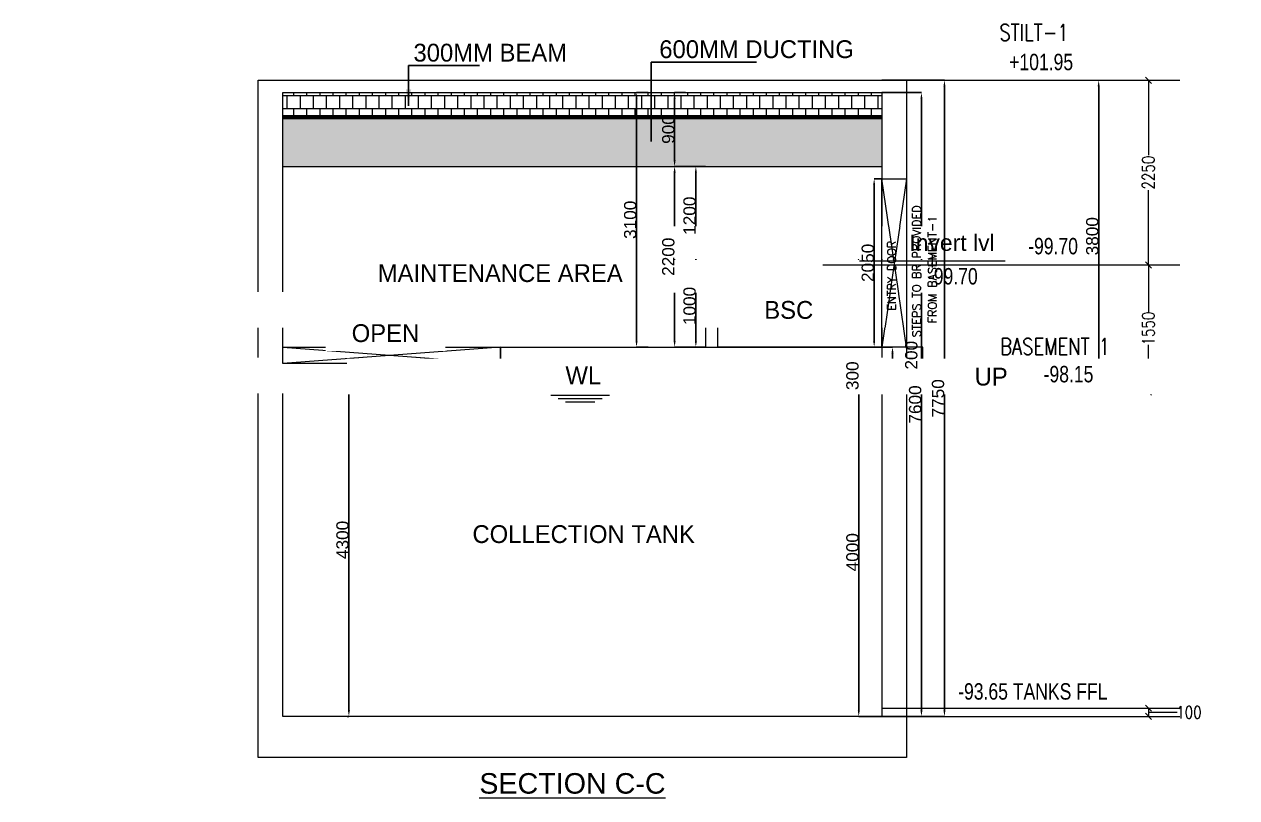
# Model space of a CAD drawing. Header units: millimetres. Extents: x -586673698 to -573385747, y -389867798 to -389752240.
# Drawn here: x -586641775 to -586627000, y -389792913 to -389783489 of the extents above; entities that cross this region are included whole.
import ezdxf

# ---------------------------------------------------------------- set-up
doc = ezdxf.new("R2010")
doc.units = ezdxf.units.MM
doc.header["$LTSCALE"] = 100
doc.linetypes.add('DASHED', pattern=[19.05, 12.7, -6.35])
doc.layers.add('dim', color=11, linetype='Continuous', lineweight=13)
doc.layers.add('PL-DOMESTIC WATER TANK', color=171, linetype='Continuous', lineweight=0)
for name, color, linetype in [('DT-PL-SHAFT', 230, 'Continuous'), ('DT-PL-SUMP', 230, 'Continuous'), ('MAN', 7, 'Continuous'), ('PL-TEXT', 241, 'Continuous'), ('PLUMB', 6, 'Continuous')]:
    doc.layers.add(name, color=color, linetype=linetype)
doc.styles.add('Arial', font='arial.ttf')
doc.styles.add('ARIEL', font='arial.ttf')
doc.styles.add('combine', font='romanc.shx', dxfattribs={"width": 0.8})
doc.styles.add('RS', font='romans.shx')
doc.styles.add('simplex-0.8', font='simplex.shx', dxfattribs={"width": 0.8})
doc.styles.add('VP-A', font='arial.ttf')
doc.dimstyles.new('75 ISO', dxfattribs={"dimtxt": 100, "dimasz": 75, "dimexe": 75, "dimexo": 0.7, "dimgap": 0.4, "dimtad": 0, "dimtoh": 1, "dimdec": 0, "dimdsep": 46, "dimtxsty": 'combine', "dimblk": 'OBLIQUE', "dimcen": 0, "dimclrd": 11, "dimclre": 2, "dimclrt": 4, "dimadec": 1, "dimazin": 2, "dimtfac": 1, "dimtdec": 0, "dimtmove": 2, "dimatfit": 3, "dimldrblk": 'OBLIQUE', "dimfxl": 0, "dimtolj": 1, "dimtzin": 0, "dimlwd": -1, "dimlwe": -1, "dimarcsym": 0})
doc.dimstyles.new('V Mts', dxfattribs={"dimtxt": 150, "dimasz": 75, "dimexe": 0.1, "dimexo": 0, "dimgap": 0.01, "dimtad": 1, "dimdec": 0, "dimzin": 3, "dimdsep": 46, "dimtxsty": 'Arial', "dimsah": 1, "dimcen": 0.09375, "dimdle": 0.01, "dimclrd": 8, "dimclre": 8, "dimclrt": 256, "dimadec": 0, "dimazin": 0, "dimtfac": 0.7, "dimtdec": 3, "dimtofl": 0, "dimtmove": 2, "dimatfit": 3, "dimfxl": 0, "dimfrac": 1, "dimtolj": 1, "dimtzin": 0, "dimarcsym": 0})
pattern_1 = [(0, (-585753130.31, -389652996.09), (0, 160), []), (90, (-585753130.31, -389652996.09), (-80, 160), [160, -160])]

# ---------------------------------------------------------------- blocks, each defined once
blk = doc.blocks.new('*D813')
at = {"layer": 'Defpoints', "color": 0, "ltscale": 5, "transparency": 16777216}
for p in [(-586631323, -389787922), (-586631606, -389791922), (-586631323, -389791922)]:
    blk.add_point(p, dxfattribs=at)
at = {"layer": 'DT-PL-SHAFT', "color": 8, "lineweight": -2, "ltscale": 5, "transparency": 16777216}
for p, q in [((-586631323, -389787922), (-586631606, -389787922)), ((-586631606, -389787997), (-586631606, -389791847)), ((-586631323, -389791922), (-586631606, -389791922))]:
    blk.add_line(p, q, dxfattribs=at)
at = {"layer": 'DT-PL-SHAFT', "color": 8, "ltscale": 5, "transparency": 16777216}
for points in [[(-586631618, -389787997), (-586631593, -389787997), (-586631606, -389787922)], [(-586631618, -389791847), (-586631593, -389791847), (-586631606, -389791922)]]:
    blk.add_solid(points, dxfattribs=at)
at = {"layer": 'DT-PL-SHAFT', "lineweight": 13, "ltscale": 5, "transparency": 16777216, "insert": (-586631682, -389789922), "char_height": 150, "attachment_point": 5, "rotation": 90, "style": 'Arial'}
blk.add_mtext('\\A1;4000', dxfattribs=at)
blk = doc.blocks.new('*D814')
at = {"layer": 'Defpoints', "color": 0, "ltscale": 5, "transparency": 16777216}
for p in [(-586631606, -389787622), (-586631606, -389787622), (-586631606, -389787922)]:
    blk.add_point(p, dxfattribs=at)
at = {"layer": 'DT-PL-SHAFT', "color": 8, "lineweight": -2, "ltscale": 5, "transparency": 16777216}
for p, q in [((-586631606, -389787622), (-586631606, -389787622)), ((-586631606, -389787847), (-586631606, -389787697)), ((-586631606, -389787922), (-586631606, -389787922))]:
    blk.add_line(p, q, dxfattribs=at)
at = {"layer": 'DT-PL-SHAFT', "color": 8, "ltscale": 5, "transparency": 16777216}
for points in [[(-586631618, -389787697), (-586631593, -389787697), (-586631606, -389787622)], [(-586631618, -389787847), (-586631593, -389787847), (-586631606, -389787922)]]:
    blk.add_solid(points, dxfattribs=at)
at = {"layer": 'DT-PL-SHAFT', "lineweight": 13, "ltscale": 5, "transparency": 16777216, "insert": (-586631682, -389787772), "char_height": 150, "attachment_point": 5, "rotation": 90, "style": 'Arial'}
blk.add_mtext('\\A1;300', dxfattribs=at)
blk = doc.blocks.new('*D815')
at = {"layer": 'Defpoints', "color": 0, "ltscale": 5, "transparency": 16777216}
for p in [(-586631323, -389787422), (-586631195, -389787422), (-586631323, -389787622)]:
    blk.add_point(p, dxfattribs=at)
at = {"layer": 'DT-PL-SHAFT', "color": 8, "lineweight": -2, "ltscale": 5, "transparency": 16777216}
for p, q in [((-586631323, -389787422), (-586631195, -389787422)), ((-586631195, -389787547), (-586631195, -389787497)), ((-586631323, -389787622), (-586631195, -389787622))]:
    blk.add_line(p, q, dxfattribs=at)
at = {"layer": 'DT-PL-SHAFT', "color": 8, "ltscale": 5, "transparency": 16777216}
for points in [[(-586631207, -389787497), (-586631182, -389787497), (-586631195, -389787422)], [(-586631207, -389787547), (-586631182, -389787547), (-586631195, -389787622)]]:
    blk.add_solid(points, dxfattribs=at)
at = {"layer": 'DT-PL-SHAFT', "lineweight": 13, "ltscale": 5, "transparency": 16777216, "insert": (-586630965, -389787522), "char_height": 150, "attachment_point": 5, "rotation": 90, "style": 'Arial'}
blk.add_mtext('\\A1;200', dxfattribs=at)
blk = doc.blocks.new('*D816')
at = {"layer": 'Defpoints', "color": 0, "ltscale": 5, "transparency": 16777216}
for p in [(-586633591, -389786422), (-586633473, -389786422), (-586633473, -389787422)]:
    blk.add_point(p, dxfattribs=at)
at = {"layer": 'DT-PL-SHAFT', "color": 8, "lineweight": -2, "ltscale": 5, "transparency": 16777216}
for p, q in [((-586633473, -389786422), (-586633591, -389786422)), ((-586633591, -389787347), (-586633591, -389786497)), ((-586633473, -389787422), (-586633591, -389787422))]:
    blk.add_line(p, q, dxfattribs=at)
at = {"layer": 'DT-PL-SHAFT', "color": 8, "ltscale": 5, "transparency": 16777216}
for points in [[(-586633603, -389786497), (-586633578, -389786497), (-586633591, -389786422)], [(-586633603, -389787347), (-586633578, -389787347), (-586633591, -389787422)]]:
    blk.add_solid(points, dxfattribs=at)
at = {"layer": 'DT-PL-SHAFT', "lineweight": 13, "ltscale": 5, "transparency": 16777216, "insert": (-586633667, -389786922), "char_height": 150, "attachment_point": 5, "rotation": 90, "style": 'Arial'}
blk.add_mtext('\\A1;1000', dxfattribs=at)
blk = doc.blocks.new('*D817')
at = {"layer": 'Defpoints', "color": 0, "ltscale": 5, "transparency": 16777216}
for p in [(-586633591, -389785222), (-586633473, -389785222, -3), (-586633473, -389786422)]:
    blk.add_point(p, dxfattribs=at)
at = {"layer": 'DT-PL-SHAFT', "color": 8, "lineweight": -2, "ltscale": 5, "transparency": 16777216}
for p, q in [((-586633473, -389785222), (-586633591, -389785222)), ((-586633591, -389786347), (-586633591, -389785297)), ((-586633473, -389786422), (-586633591, -389786422))]:
    blk.add_line(p, q, dxfattribs=at)
at = {"layer": 'DT-PL-SHAFT', "color": 8, "ltscale": 5, "transparency": 16777216}
for points in [[(-586633603, -389785297), (-586633578, -389785297), (-586633591, -389785222)], [(-586633603, -389786347), (-586633578, -389786347), (-586633591, -389786422)]]:
    blk.add_solid(points, dxfattribs=at)
at = {"layer": 'DT-PL-SHAFT', "lineweight": 13, "ltscale": 5, "transparency": 16777216, "insert": (-586633667, -389785822), "char_height": 150, "attachment_point": 5, "rotation": 90, "style": 'Arial'}
blk.add_mtext('\\A1;1200', dxfattribs=at)
blk = doc.blocks.new('*D818')
at = {"layer": 'Defpoints', "color": 0, "ltscale": 5, "transparency": 16777216}
for p in [(-586633850, -389785222), (-586633473, -389785222, -3), (-586633473, -389787422)]:
    blk.add_point(p, dxfattribs=at)
at = {"layer": 'DT-PL-SHAFT', "color": 8, "lineweight": -2, "ltscale": 5, "transparency": 16777216}
for p, q in [((-586633473, -389785222), (-586633850, -389785222)), ((-586633850, -389787347), (-586633850, -389785297)), ((-586633473, -389787422), (-586633850, -389787422))]:
    blk.add_line(p, q, dxfattribs=at)
at = {"layer": 'DT-PL-SHAFT', "color": 8, "ltscale": 5, "transparency": 16777216}
for points in [[(-586633862, -389785297), (-586633837, -389785297), (-586633850, -389785222)], [(-586633862, -389787347), (-586633837, -389787347), (-586633850, -389787422)]]:
    blk.add_solid(points, dxfattribs=at)
at = {"layer": 'DT-PL-SHAFT', "lineweight": 13, "ltscale": 5, "transparency": 16777216, "insert": (-586633926, -389786322), "char_height": 150, "attachment_point": 5, "rotation": 90, "style": 'Arial'}
blk.add_mtext('\\A1;2200', dxfattribs=at)
blk = doc.blocks.new('*D819')
at = {"layer": 'Defpoints', "color": 0, "ltscale": 5, "transparency": 16777216}
for p in [(-586631323, -389784322, -3), (-586630842, -389784322), (-586631323, -389791922)]:
    blk.add_point(p, dxfattribs=at)
at = {"layer": 'DT-PL-SHAFT', "color": 8, "lineweight": -2, "ltscale": 5, "transparency": 16777216}
for p, q in [((-586631323, -389784322), (-586630841, -389784322)), ((-586630842, -389791847), (-586630842, -389784397)), ((-586631323, -389791922), (-586630841, -389791922))]:
    blk.add_line(p, q, dxfattribs=at)
at = {"layer": 'DT-PL-SHAFT', "color": 8, "ltscale": 5, "transparency": 16777216}
for points in [[(-586630854, -389784397), (-586630829, -389784397), (-586630842, -389784322)], [(-586630854, -389791847), (-586630829, -389791847), (-586630842, -389791922)]]:
    blk.add_solid(points, dxfattribs=at)
at = {"layer": 'DT-PL-SHAFT', "lineweight": 13, "ltscale": 5, "transparency": 16777216, "insert": (-586630918, -389788122), "char_height": 150, "attachment_point": 5, "rotation": 90, "style": 'Arial'}
blk.add_mtext('\\A1;7600', dxfattribs=at)
blk = doc.blocks.new('*D820')
at = {"layer": 'Defpoints', "color": 0, "ltscale": 5, "transparency": 16777216}
for p in [(-586637838, -389787622, 3), (-586637819, -389787622), (-586637838, -389791922, 0)]:
    blk.add_point(p, dxfattribs=at)
at = {"layer": 'DT-PL-SHAFT', "color": 8, "lineweight": -2, "ltscale": 5, "transparency": 16777216}
for p, q in [((-586637838, -389787622), (-586637819, -389787622)), ((-586637819, -389791847), (-586637819, -389787697)), ((-586637838, -389791922), (-586637819, -389791922))]:
    blk.add_line(p, q, dxfattribs=at)
at = {"layer": 'DT-PL-SHAFT', "color": 8, "ltscale": 5, "transparency": 16777216}
for points in [[(-586637831, -389787697), (-586637806, -389787697), (-586637819, -389787622)], [(-586637831, -389791847), (-586637806, -389791847), (-586637819, -389791922)]]:
    blk.add_solid(points, dxfattribs=at)
at = {"layer": 'DT-PL-SHAFT', "lineweight": 13, "ltscale": 5, "transparency": 16777216, "insert": (-586637896, -389789772), "char_height": 150, "attachment_point": 5, "rotation": 90, "style": 'Arial'}
blk.add_mtext('\\A1;4300', dxfattribs=at)
blk = doc.blocks.new('*D821')
at = {"layer": 'Defpoints', "color": 0, "ltscale": 5, "transparency": 16777216}
for p in [(-586633850, -389784322), (-586633717, -389784322, 0), (-586633717, -389785222, 3)]:
    blk.add_point(p, dxfattribs=at)
at = {"layer": 'DT-PL-SHAFT', "color": 8, "lineweight": -2, "ltscale": 5, "transparency": 16777216}
for p, q in [((-586633717, -389784322), (-586633850, -389784322)), ((-586633850, -389785147), (-586633850, -389784397)), ((-586633717, -389785222), (-586633850, -389785222))]:
    blk.add_line(p, q, dxfattribs=at)
at = {"layer": 'DT-PL-SHAFT', "color": 8, "ltscale": 5, "transparency": 16777216}
for points in [[(-586633862, -389784397), (-586633837, -389784397), (-586633850, -389784322)], [(-586633862, -389785147), (-586633837, -389785147), (-586633850, -389785222)]]:
    blk.add_solid(points, dxfattribs=at)
at = {"layer": 'DT-PL-SHAFT', "lineweight": 13, "ltscale": 5, "transparency": 16777216, "insert": (-586633926, -389784772), "char_height": 150, "attachment_point": 5, "rotation": 90, "style": 'Arial'}
blk.add_mtext('\\A1;900', dxfattribs=at)
blk = doc.blocks.new('_Oblique')
at = {"color": 0, "linetype": 'ByBlock', "lineweight": -2}
blk.add_line((-0.5, -0.5), (0.5, 0.5), dxfattribs=at)
blk = doc.blocks.new('*D822')
at = {"layer": 'Defpoints', "color": 0, "transparency": 16777216}
for p in [(-586628206, -389784172, 0), (-586628076, -389784172), (-586628206, -389786422, 0)]:
    blk.add_point(p, dxfattribs=at)
at = {"layer": 'dim', "color": 2, "transparency": 16777216}
for p, q in [((-586628077, -389784172), (-586628026, -389784172)), ((-586628077, -389786422), (-586628026, -389786422))]:
    blk.add_line(p, q, dxfattribs=at)
at = {"layer": 'dim', "color": 11, "transparency": 16777216}
for p, q in [((-586628076, -389784172), (-586628076, -389785085)), ((-586628076, -389786422), (-586628076, -389785509))]:
    blk.add_line(p, q, dxfattribs=at)
at = {"layer": 'dim', "color": 11, "transparency": 16777216, "xscale": 75, "yscale": 75, "zscale": 75}
for p, rotation in [((-586628076, -389784172), 90), ((-586628076, -389786422), 270)]:
    blk.add_blockref('_Oblique', p, dxfattribs=dict(at, rotation=rotation))
at = {"layer": 'dim', "color": 4, "lineweight": 13, "transparency": 16777216, "insert": (-586628076, -389785297), "char_height": 150, "attachment_point": 5, "rotation": 90, "style": 'simplex-0.8'}
blk.add_mtext('\\A1;2250', dxfattribs=at)
blk = doc.blocks.new('*D823')
at = {"layer": 'Defpoints', "color": 0, "transparency": 16777216}
for p in [(-586628206, -389786422, 0), (-586628206, -389787972, 0), (-586628076, -389787972)]:
    blk.add_point(p, dxfattribs=at)
at = {"layer": 'dim', "color": 2, "transparency": 16777216}
for p, q in [((-586628077, -389786422), (-586628026, -389786422)), ((-586628077, -389787972), (-586628026, -389787972))]:
    blk.add_line(p, q, dxfattribs=at)
at = {"layer": 'dim', "color": 11, "transparency": 16777216}
for p, q in [((-586628076, -389786422), (-586628076, -389786996)), ((-586628076, -389787972), (-586628076, -389787397))]:
    blk.add_line(p, q, dxfattribs=at)
at = {"layer": 'dim', "color": 11, "transparency": 16777216, "xscale": 75, "yscale": 75, "zscale": 75}
for p, rotation in [((-586628076, -389786422), 90), ((-586628076, -389787972), 270)]:
    blk.add_blockref('_Oblique', p, dxfattribs=dict(at, rotation=rotation))
at = {"layer": 'dim', "color": 4, "lineweight": 13, "transparency": 16777216, "insert": (-586628076, -389787197), "char_height": 150, "attachment_point": 5, "rotation": 90, "style": 'simplex-0.8'}
blk.add_mtext('\\A1;1550', dxfattribs=at)
blk = doc.blocks.new('*D873')
at = {"layer": 'Defpoints', "color": 0, "transparency": 16777216}
for p in [(-586628206, -389791822, -8), (-586628206, -389791922, -8), (-586628076, -389791922)]:
    blk.add_point(p, dxfattribs=at)
at = {"layer": 'dim', "color": 2, "transparency": 16777216}
for p, q in [((-586628077, -389791822), (-586628026, -389791822)), ((-586628077, -389791922), (-586628026, -389791922))]:
    blk.add_line(p, q, dxfattribs=at)
at = {"layer": 'dim', "color": 11, "transparency": 16777216}
for p, q in [((-586628076, -389791822), (-586628076, -389791922)), ((-586628076, -389791872), (-586627726, -389791872)), ((-586627726, -389791872), (-586627725, -389791872))]:
    blk.add_line(p, q, dxfattribs=at)
at = {"layer": 'dim', "color": 11, "transparency": 16777216, "xscale": 75, "yscale": 75, "zscale": 75}
for p, rotation in [((-586628076, -389791822), 90), ((-586628076, -389791922), 270)]:
    blk.add_blockref('_Oblique', p, dxfattribs=dict(at, rotation=rotation))
at = {"layer": 'dim', "color": 4, "lineweight": 13, "transparency": 16777216, "insert": (-586627582, -389791872), "char_height": 150, "attachment_point": 5, "style": 'simplex-0.8'}
blk.add_mtext('\\A1;100', dxfattribs=at)
blk = doc.blocks.new('*D877')
at = {"layer": 'Defpoints', "color": 0, "ltscale": 5, "transparency": 16777216}
for p in [(-586628682, -389784172, -8), (-586628682, -389784172), (-586628682, -389787972, -8)]:
    blk.add_point(p, dxfattribs=at)
at = {"layer": 'DT-PL-SHAFT', "color": 8, "lineweight": -2, "ltscale": 5, "transparency": 16777216}
for p, q in [((-586628682, -389784172), (-586628682, -389784172)), ((-586628682, -389787897), (-586628682, -389784247)), ((-586628682, -389787972), (-586628682, -389787972))]:
    blk.add_line(p, q, dxfattribs=at)
at = {"layer": 'DT-PL-SHAFT', "color": 8, "ltscale": 5, "transparency": 16777216}
for points in [[(-586628695, -389784247), (-586628670, -389784247), (-586628682, -389784172)], [(-586628695, -389787897), (-586628670, -389787897), (-586628682, -389787972)]]:
    blk.add_solid(points, dxfattribs=at)
at = {"layer": 'DT-PL-SHAFT', "ltscale": 5, "transparency": 16777216, "insert": (-586628759, -389786072), "char_height": 150, "attachment_point": 5, "rotation": 90, "style": 'Arial'}
blk.add_mtext('\\A1;3800', dxfattribs=at)
blk = doc.blocks.new('*D828')
at = {"layer": 'Defpoints', "color": 0, "ltscale": 5, "transparency": 16777216}
for p in [(-586631323, -389784172, -8), (-586630562, -389784172), (-586631323, -389791922, -8)]:
    blk.add_point(p, dxfattribs=at)
at = {"layer": 'DT-PL-SHAFT', "color": 8, "lineweight": -2, "ltscale": 5, "transparency": 16777216}
for p, q in [((-586631323, -389784172), (-586630562, -389784172)), ((-586630562, -389791847), (-586630562, -389784247)), ((-586631323, -389791922), (-586630562, -389791922))]:
    blk.add_line(p, q, dxfattribs=at)
at = {"layer": 'DT-PL-SHAFT', "color": 8, "ltscale": 5, "transparency": 16777216}
for points in [[(-586630574, -389784247), (-586630549, -389784247), (-586630562, -389784172)], [(-586630574, -389791847), (-586630549, -389791847), (-586630562, -389791922)]]:
    blk.add_solid(points, dxfattribs=at)
at = {"layer": 'DT-PL-SHAFT', "ltscale": 5, "transparency": 16777216, "insert": (-586630639, -389788047), "char_height": 150, "attachment_point": 5, "rotation": 90, "style": 'Arial'}
blk.add_mtext('\\A1;7750', dxfattribs=at)
blk = doc.blocks.new('*D831')
at = {"layer": 'Defpoints', "color": 0, "ltscale": 5, "transparency": 16777216}
for p in [(-586634314, -389784322), (-586634170, -389784322, -8), (-586634170, -389787422, -5)]:
    blk.add_point(p, dxfattribs=at)
at = {"layer": 'DT-PL-SHAFT', "color": 8, "lineweight": -2, "ltscale": 5, "transparency": 16777216}
for p, q in [((-586634170, -389784322), (-586634314, -389784322)), ((-586634314, -389787347), (-586634314, -389784397)), ((-586634170, -389787422), (-586634314, -389787422))]:
    blk.add_line(p, q, dxfattribs=at)
at = {"layer": 'DT-PL-SHAFT', "color": 8, "ltscale": 5, "transparency": 16777216}
for points in [[(-586634326, -389784397), (-586634301, -389784397), (-586634314, -389784322)], [(-586634326, -389787347), (-586634301, -389787347), (-586634314, -389787422)]]:
    blk.add_solid(points, dxfattribs=at)
at = {"layer": 'DT-PL-SHAFT', "ltscale": 5, "transparency": 16777216, "insert": (-586634390, -389785872), "char_height": 150, "attachment_point": 5, "rotation": 90, "style": 'Arial'}
blk.add_mtext('\\A1;3100', dxfattribs=at)
blk = doc.blocks.new('*D746')
at = {"layer": 'Defpoints', "color": 0, "ltscale": 5, "transparency": 16777216}
for p in [(-863999, -81707), (-863904, -81707, 0), (-863904, -83757, 0)]:
    blk.add_point(p, dxfattribs=at)
at = {"layer": 'DT-PL-SHAFT', "color": 8, "lineweight": -2, "ltscale": 5, "transparency": 16777216}
for p, q in [((-863904, -81707), (-863999, -81707)), ((-863999, -83682), (-863999, -81782)), ((-863904, -83757), (-863999, -83757))]:
    blk.add_line(p, q, dxfattribs=at)
at = {"layer": 'DT-PL-SHAFT', "color": 8, "ltscale": 5, "transparency": 16777216}
for points in [[(-864012, -81782), (-863987, -81782), (-863999, -81707)], [(-864012, -83682), (-863987, -83682), (-863999, -83757)]]:
    blk.add_solid(points, dxfattribs=at)
at = {"layer": 'DT-PL-SHAFT', "lineweight": 13, "ltscale": 5, "transparency": 16777216, "insert": (-864076, -82732), "char_height": 150, "attachment_point": 5, "rotation": 90, "style": 'Arial'}
blk.add_mtext('\\A1;2050', dxfattribs=at)
blk = doc.blocks.new('1')
at = {"layer": 'DT-PL-SHAFT', "color": 8, "lineweight": 13, "ltscale": 5, "elevation": -2.3}
blk.add_lwpolyline([(-863904.2, -81707), (-863604.2, -81707), (-863604.2, -83757), (-863904.2, -83757)], close=True, dxfattribs=at)
at = {"layer": 'DT-PL-SHAFT', "color": 8, "linetype": 'DASHED', "lineweight": 13, "ltscale": 25, "elevation": -2.3}
for points in [[(-863604.2, -81707), (-863904.2, -83757)], [(-863604.2, -83757), (-863904.2, -81707)]]:
    blk.add_lwpolyline(points, dxfattribs=at)
at = {"layer": 'DT-PL-SHAFT', "color": 8, "lineweight": 13, "elevation": -2.3}
blk.add_lwpolyline([(-863004.2, -84307), (-863004.2, -84157), (-863204.2, -84157), (-863204.2, -83957), (-863404.2, -83957), (-863404.2, -83757), (-863604.2, -83757)], dxfattribs=at).dxf.unprotected_set("ltscale", 0)
at = {"layer": 'PLUMB', "color": 8, "lineweight": 13, "style": 'RS'}
for s, p in [('STEPS TO BR PROVIDED', (-863432.3, -83637.1, 0.9)), ('FROM BASEMENT-1', (-863240.7, -83467.4, 0.9)), ('ENTRY DOOR', (-863736.2, -83311.6, 6.6))]:
    blk.add_text(s, height=100, rotation=90, dxfattribs=at).set_placement(p)
at = {"layer": 'DT-PL-SHAFT', "color": 8, "lineweight": 13, "ltscale": 5}
dim = blk.add_aligned_dim(p1=(-863904.2, -83757, -2.3), p2=(-863904.2, -81707, -2.3), distance=95.1, dimstyle='V Mts', dxfattribs=at)
dim.commit()
dim.dimension.update_dxf_attribs({"geometry": '*D746', "text_midpoint": (-864075.9, -82732, -2.2)})
at = {"layer": 'DT-PL-SHAFT', "color": 8, "lineweight": 13, "insert": (-862573, -84119.4, 3.8), "char_height": 217.15, "width": 15478.707, "attachment_point": 5, "bg_fill": 2}
blk.add_mtext('UP', dxfattribs=at)

msp = doc.modelspace()

# ---------------------------------------------------------------- hatches: boundary and pattern name
at = {"layer": 'DT-PL-SHAFT', "lineweight": 13, "ltscale": 15}
h = msp.add_hatch(dxfattribs=at)
h.set_pattern_fill('AR-B88', color=2, scale=20)
h.set_pattern_definition(pattern_1)
h.paths.add_polyline_path([(-586631323.1, -389784621.8), (-586631323.1, -389784321.8), (-586638622.9, -389784321.8), (-586638622.9, -389784621.8)])
h = msp.add_hatch(dxfattribs=at)
h.set_pattern_fill('AR-B88', color=4, scale=20)
h.set_pattern_definition(pattern_1)
h.paths.add_polyline_path([(-586604262.2, -389785126.3), (-586604262.2, -389784817.2)], flags=16)
h.paths.add_polyline_path([(-586631323.1, -389785221.8), (-586631323.1, -389784621.8), (-586638622.9, -389784621.8), (-586638622.9, -389785221.8)])

# ---------------------------------------------------------------- linework, layer by layer
at = {"layer": 'DT-PL-SHAFT', "color": 4, "lineweight": 13, "ltscale": 5}
for p, q in [((-586633323.1, -389786421.7, -311.8), (-586633473.1, -389786421.7, -311.8)), ((-586633473.1, -389786421.7, -311.8), (-586633473.1, -389787421.7, -311.8)), ((-586633323.1, -389787421.7, -311.8), (-586633323.1, -389786421.7, -311.8))]:
    msp.add_line(p, q, dxfattribs=at)
at = {"layer": 'DT-PL-SHAFT', "color": 1, "lineweight": 13, "ltscale": 5}
for p, q in [((-586638622.9, -389791921.7, -311.8), (-586638622.9, -389787421.7, -311.8)), ((-586638622.9, -389787421.7, -311.8), (-586631323.1, -389787421.7, -311.8)), ((-586631323.1, -389787421.7, -311.8), (-586633323.1, -389787421.7, -311.8))]:
    msp.add_line(p, q, dxfattribs=at)
at = {"layer": 'DT-PL-SHAFT', "color": 1, "lineweight": 13, "ltscale": 5, "elevation": -314.8}
for points in [[(-586638922.9, -389792421.7), (-586638922.9, -389784171.8)], [(-586638922.9, -389784171.8), (-586631023.1, -389784171.8)], [(-586638622.9, -389791921.7), (-586638622.9, -389784321.8)], [(-586638622.9, -389784321.8), (-586631323.1, -389784321.8)], [(-586631323.1, -389791921.7), (-586638622.9, -389791921.7)]]:
    msp.add_lwpolyline(points, dxfattribs=at)
at = {"layer": 'DT-PL-SHAFT', "color": 5, "lineweight": 13, "ltscale": 5, "const_width": 50, "elevation": -314.8}
msp.add_lwpolyline([(-586638622.9, -389784621.8), (-586631323.1, -389784621.8)], dxfattribs=at)
at = {"layer": 'DT-PL-SHAFT', "color": 11, "lineweight": 13, "ltscale": 5, "true_color": 0xf27172}
for points, elevation in [([(-586638622.9, -389785221.8), (-586631323.1, -389785221.8)], -314.8), ([(-586634821.9, -389788095), (-586635180.1, -389788095)], -311.8)]:
    msp.add_lwpolyline(points, dxfattribs=dict(at, elevation=elevation))
at = {"layer": 'DT-PL-SUMP', "color": 8, "lineweight": 13, "ltscale": 0.5}
for p, q in [((-586631023.1, -389784171.8, -314.9), (-586627692.8, -389784171.8, -314.9)), ((-586631323.1, -389791821.7, -314.8), (-586627692.8, -389791821.7, -314)), ((-586631323.1, -389791921.7, -314.8), (-586627692.8, -389791921.7, -314))]:
    msp.add_line(p, q, dxfattribs=at)
at = {"layer": 'PL-DOMESTIC WATER TANK', "color": 1, "lineweight": 13, "ltscale": 200, "elevation": -314.8, "flags": 128}
for points in [[(-586631606.5, -389786421.8), (-586630707.7, -389786421.8)], [(-586631593.8, -389786321.6), (-586630707.7, -389786321.5)]]:
    msp.add_lwpolyline(points, dxfattribs=at)
at = {"layer": 'PL-DOMESTIC WATER TANK', "lineweight": 13, "ltscale": 200, "elevation": -314.8}
msp.add_lwpolyline([(-586631023.1, -389792421.7), (-586638922.9, -389792421.7)], dxfattribs=at)
at = {"layer": 'PL-DOMESTIC WATER TANK', "color": 1, "lineweight": 13, "ltscale": 200}
for centre, radius, start, end in [((-586631581.6, -389786401.4, -314.8), 32.2, 120.37066, 219.48377), ((-586631582, -389786348.7, -314.8), 29.6, 113.55676, 237.47649), ((-586631602, -389786397.7, -314.8), 24.5, 259.49638, 80.20888)]:
    msp.add_arc(centre, radius, start, end, dxfattribs=at)

# ---------------------------------------------------------------- texts
at = {"layer": 'DT-PL-SHAFT', "color": 1, "lineweight": 13}
for s, height, p in [('300MM BEAM', 217.15, (-586637031.8, -389783944.1, -317.4)), ('600MM DUCTING', 217.152, (-586634036.5, -389783901.8, -317.4))]:
    msp.add_text(s, height=height, dxfattribs=at).set_placement(p)
at = {"layer": 'DT-PL-SHAFT', "color": 140, "lineweight": 13}
msp.add_text('COLLECTION TANK', height=217.152, dxfattribs=at).set_placement((-586636313.2, -389789809.7, -311.8))
at = {"layer": 'DT-PL-SHAFT', "color": 140, "lineweight": 13, "char_height": 217.15, "width": 15478.707, "attachment_point": 5, "bg_fill": 2}
for insert in [(-586623715.5, -389787767.1, -305.6), (-586619826.8, -389789667.1, -305.6)]:
    msp.add_mtext('WL', dxfattribs=dict(at, insert=insert))
at = {"layer": 'MAN', "color": 241, "lineweight": 13, "style": 'ARIEL'}
msp.add_text('%%USECTION C-C', height=250, dxfattribs=at).set_placement((-586636229.4, -389792863.3, -311.6))
at = {"layer": 'PL-TEXT', "lineweight": 13, "char_height": 200, "width": 15478.707, "attachment_point": 5, "style": 'simplex-0.8'}
for s, insert in [('STILT-1', (-586629469.6, -389783589.5, -315.7)), ('{\\fCentury Gothic|b0|i0|c0|p34;+101.95}', (-586629383, -389783950.5, -314.9)), ('{\\fCentury Gothic|b0|i0|c0|p34;-93.65 TANKS FFL}', (-586629484.7, -389791619.4, -313.3))]:
    msp.add_mtext(s, dxfattribs=dict(at, insert=insert))

# ---------------------------------------------------------------- dimensions: what is measured, and where the dimension line sits
at = {"layer": 'dim', "lineweight": 13}
dim = msp.add_aligned_dim(p1=(-586628206.3, -389791821.7, -314.1), p2=(-586628206.3, -389791921.7, -314.1), distance=129.9, dimstyle='75 ISO', override={"dimtxt": 150, "dimexe": 50, "dimtxsty": 'simplex-0.8', "dimtmove": 1}, dxfattribs=at)
dim.commit()
dim.dimension.update_dxf_attribs({"geometry": '*D873', "text_midpoint": (-586627725, -389791871.7, -306.4)})
at = {"layer": 'DT-PL-SHAFT', "color": 1, "lineweight": 13, "ltscale": 5}
dim = msp.add_aligned_dim(p1=(-586633716.7, -389785221.8, -311.8), p2=(-586633716.7, -389784321.8, -314.8), distance=132.9, dimstyle='V Mts', dxfattribs=at)
dim.commit()
dim.dimension.update_dxf_attribs({"geometry": '*D821', "text_midpoint": (-586633926.1, -389784771.8, -314.7)})
dim = msp.add_linear_dim(base=(-586633590.8, -389785221.8, -311.8), p1=(-586633473.1, -389786421.7, -311.8), p2=(-586633473.1, -389785221.8, -314.8), angle=90, dimstyle='V Mts', dxfattribs=at)
dim.commit()
dim.dimension.update_dxf_attribs({"geometry": '*D817', "text_midpoint": (-586633667.4, -389785821.8, -311.8)})

# ---------------------------------------------------------------- leaders
for points, override in [([(-586637092.2, -389784483.1, -314.7), (-586637092.2, -389783990.2, -314.7), (-586636228.1, -389783990.2, -314.7)], {"dimasz": 200, "dimgap": 0.01, "dimtad": 0, "dimclrd": 5}), ([(-586634135.8, -389784919.1, -314.7), (-586634135.8, -389783950.7, -314.7), (-586632853.4, -389783950.7, -314.7)], {"dimasz": 200, "dimtad": 0, "dimclrd": 5})]:
    msp.add_leader(points, dimstyle='V Mts', override=override, dxfattribs=at)

# ---------------------------------------------------------------- next in the draw order: linework, layer by layer
msp.add_line((-586638622.9, -389787621.7, -311.8), (-586631323.1, -389787621.7, -311.8), dxfattribs=at)
at = {"layer": 'DT-PL-SHAFT', "color": 215, "lineweight": 13, "ltscale": 5, "true_color": 0xa953a0}
msp.add_line((-586638622.9, -389787921.7, -311.8), (-586631323.1, -389787921.7, -311.8), dxfattribs=at)
at = {"layer": 'DT-PL-SHAFT', "color": 1, "lineweight": 13, "ltscale": 5, "elevation": -314.8}
for points in [[(-586631023.1, -389784171.8), (-586631023.1, -389792421.7)], [(-586631323.1, -389784321.8), (-586631323.1, -389791921.7)]]:
    msp.add_lwpolyline(points, dxfattribs=at)

# ---------------------------------------------------------------- next in the draw order: texts
at = {"layer": 'DT-PL-SHAFT', "color": 140, "lineweight": 13, "char_height": 217.15, "width": 15478.707, "attachment_point": 5, "bg_fill": 2}
for s, insert in [('BSC', (-586632458.6, -389786971.2, -308.7)), ('WL', (-586634962.1, -389787767.1, -308.7))]:
    msp.add_mtext(s, dxfattribs=dict(at, insert=insert))

# ---------------------------------------------------------------- next in the draw order: linework, layer by layer
at = {"layer": 'DT-PL-SHAFT', "color": 8, "linetype": 'DASHED', "lineweight": 13, "ltscale": 5}
for p, q in [((-586638622.9, -389787421.7, -311.8), (-586635972.9, -389787621.7, -311.8)), ((-586635972.9, -389787421.7, -311.8), (-586638622.9, -389787621.7, -311.8))]:
    msp.add_line(p, q, dxfattribs=at)
at = {"layer": 'DT-PL-SHAFT', "color": 85, "lineweight": 13, "ltscale": 5, "true_color": 0x58ba48}
msp.add_line((-586635972.9, -389787621.7, -311.8), (-586635972.9, -389787421.7, -311.8), dxfattribs=at)
at = {"layer": 'DT-PL-SHAFT', "color": 85, "lineweight": 13, "ltscale": 5, "true_color": 0x58ba48, "elevation": -311.8}
msp.add_lwpolyline([(-586638622.9, -389787621.7), (-586638622.9, -389787421.7), (-586635972.9, -389787421.7), (-586635972.9, -389787621.7)], close=True, dxfattribs=at)
at = {"layer": 'DT-PL-SHAFT', "color": 11, "lineweight": 13, "ltscale": 5, "true_color": 0xf27172, "elevation": -311.8}
for points in [[(-586634555.2, -389787973.9), (-586635446.9, -389787973.9)], [(-586634644.1, -389788014.2), (-586635357.9, -389788014.2)], [(-586634733, -389788054.6), (-586635269, -389788054.6)]]:
    msp.add_lwpolyline(points, dxfattribs=at)
at = {"layer": 'DT-PL-SUMP', "color": 8, "lineweight": 13, "ltscale": 0.5}
msp.add_line((-586631023.1, -389787971.8, -314.9), (-586627692.8, -389787971.8, -314.9), dxfattribs=at)

# ---------------------------------------------------------------- next in the draw order: texts
at = {"layer": 'PL-TEXT', "lineweight": 13, "char_height": 200, "width": 15478.707, "attachment_point": 5, "style": 'simplex-0.8'}
for s, insert in [('BASEMENT 1', (-586629212.9, -389787415.6, -315.7)), ('{\\fCentury Gothic|b0|i0|c0|p34;-98.15}', (-586629049.8, -389787753.6, -314.9))]:
    msp.add_mtext(s, dxfattribs=dict(at, insert=insert))

# ---------------------------------------------------------------- next in the draw order: dimensions: what is measured, and where the dimension line sits
at = {"layer": 'DT-PL-SHAFT', "color": 1, "lineweight": 13, "ltscale": 5}
for base, p1, p2, picture, middle in [((-586630841.5, -389784321.8, -311.8), (-586631323.1, -389791921.7, -311.8), (-586631323.1, -389784321.8, -314.8), '*D819', (-586630918.1, -389788121.8, -311.8)), ((-586633849.5, -389785221.8, -311.8), (-586633473.1, -389787421.7, -311.8), (-586633473.1, -389785221.8, -314.8), '*D818', (-586633926.1, -389786321.8, -311.8)), ((-586633590.7, -389786421.7, -311.8), (-586633473.1, -389787421.7, -311.8), (-586633473.1, -389786421.7, -311.8), '*D816', (-586633667.3, -389786921.7, -311.8)), ((-586631194.6, -389787421.7, -311.8), (-586631323.1, -389787621.7, -311.8), (-586631323.1, -389787421.7, -311.8), '*D815', (-586630964.7, -389787521.7, -311.8)), ((-586631605.7, -389787621.7, -311.8), (-586631605.7, -389787921.7, -311.8), (-586631605.7, -389787621.7, -311.8), '*D814', (-586631682.4, -389787771.7, -311.8)), ((-586631605.6, -389791921.7, -311.8), (-586631323.1, -389787921.7, -311.8), (-586631323.1, -389791921.7, -311.8), '*D813', (-586631682.2, -389789921.7, -311.8))]:
    dim = msp.add_linear_dim(base=base, p1=p1, p2=p2, angle=90, dimstyle='V Mts', dxfattribs=at)
    dim.commit()
    dim.dimension.update_dxf_attribs({"geometry": picture, "text_midpoint": middle})
dim = msp.add_aligned_dim(p1=(-586637838.2, -389791921.7, -314.8), p2=(-586637838.2, -389787621.7, -311.8), distance=-19.3, dimstyle='V Mts', dxfattribs=at)
dim.commit()
dim.dimension.update_dxf_attribs({"geometry": '*D820', "text_midpoint": (-586637895.6, -389789771.7, -314.7)})

# ---------------------------------------------------------------- next in the draw order: texts
at = {"layer": 'DT-PL-SHAFT', "color": 30, "lineweight": 13, "true_color": 0xf8991e, "insert": (-586637373.3, -389787254.3, -308.7), "char_height": 217.15, "width": 1238.955, "attachment_point": 5, "bg_fill": 2}
msp.add_mtext('OPEN', dxfattribs=at)
at = {"layer": 'PL-TEXT', "lineweight": 13, "insert": (-586630469.7, -389786152.7, -320.9), "char_height": 200, "width": 15478.707, "attachment_point": 5, "style": 'VP-A', "bg_fill": 2}
msp.add_mtext('Invert lvl', dxfattribs=at)

# ---------------------------------------------------------------- next in the draw order: texts
at = {"layer": 'PL-TEXT', "lineweight": 13, "insert": (-586630459.5, -389786561.1, -320.9), "char_height": 200, "width": 15478.707, "attachment_point": 5, "style": 'VP-A', "bg_fill": 2}
msp.add_mtext('{\\fCentury Gothic|b0|i0|c0|p34;\\W0.8;-99.70}', dxfattribs=at)

# ---------------------------------------------------------------- next in the draw order: linework, layer by layer
at = {"layer": 'DT-PL-SHAFT', "color": 251, "lineweight": 13, "ltscale": 5, "true_color": 0x636466}
msp.add_line((-586631597.8, -389786373.6, -314.8), (-586629823.4, -389786373.6, -314.8), dxfattribs=at)
at = {"layer": 'DT-PL-SHAFT', "color": 1, "lineweight": 13, "ltscale": 5, "elevation": -314.8}
msp.add_lwpolyline([(-586630710.6, -389786296.1), (-586630710.6, -389786451.2)], dxfattribs=at)
at = {"layer": 'DT-PL-SUMP', "color": 8, "lineweight": 13, "ltscale": 0.5}
msp.add_line((-586632042, -389786421.8, -314.9), (-586627692.8, -389786421.8, -314.9), dxfattribs=at)

# ---------------------------------------------------------------- next in the draw order: texts
at = {"layer": 'DT-PL-SHAFT', "color": 140, "lineweight": 13}
msp.add_text('MAINTENANCE AREA', height=217.152, dxfattribs=at).set_placement((-586637467.3, -389786629.7, -320.7))
at = {"layer": 'PL-TEXT', "lineweight": 13, "insert": (-586629237.8, -389786194.1, -314.9), "char_height": 200, "width": 15478.707, "attachment_point": 5, "style": 'simplex-0.8'}
msp.add_mtext('{\\fCentury Gothic|b0|i0|c0|p34;-99.70}', dxfattribs=at)

# ---------------------------------------------------------------- next in the draw order: dimensions: what is measured, and where the dimension line sits
at = {"layer": 'dim', "lineweight": 13}
for p2, distance, picture, middle in [((-586628206.3, -389784171.8, -314.9), -129.9, '*D822', (-586628076.4, -389785296.8, -314.9)), ((-586628206.3, -389787971.8, -314.9), 129.9, '*D823', (-586628076.4, -389787196.8, -314.9))]:
    dim = msp.add_aligned_dim(p1=(-586628206.3, -389786421.8, -314.9), p2=p2, distance=distance, dimstyle='75 ISO', override={"dimtxt": 150, "dimexe": 50, "dimtxsty": 'simplex-0.8', "dimtmove": 1}, dxfattribs=at)
    dim.commit()
    dim.dimension.update_dxf_attribs({"geometry": picture, "text_midpoint": middle})
at = {"layer": 'DT-PL-SHAFT', "color": 1, "ltscale": 5}
for p1, p2, distance, picture, middle in [((-586631323.1, -389791921.7, -314.8), (-586631323.1, -389784171.8, -314.8), -761.2, '*D828', (-586630638.5, -389788046.8, -306.4)), ((-586628682.2, -389787971.8, -314.9), (-586628682.2, -389784171.8, -314.9), 0, '*D877', (-586628758.8, -389786071.8, -306.4)), ((-586634170, -389787421.7, -311.8), (-586634170, -389784321.8, -314.8), 143.6, '*D831', (-586634390.2, -389785871.8, -306.4))]:
    dim = msp.add_aligned_dim(p1=p1, p2=p2, distance=distance, dimstyle='V Mts', dxfattribs=at)
    dim.commit()
    dim.dimension.update_dxf_attribs({"geometry": picture, "text_midpoint": middle})

# ---------------------------------------------------------------- next in the draw order: block references
at = {"layer": 'DT-PL-SHAFT', "color": 1}
msp.add_blockref('1', (-585767418.9, -389703664.8, -309.5), dxfattribs=at)

doc.saveas('drawing.dxf')
